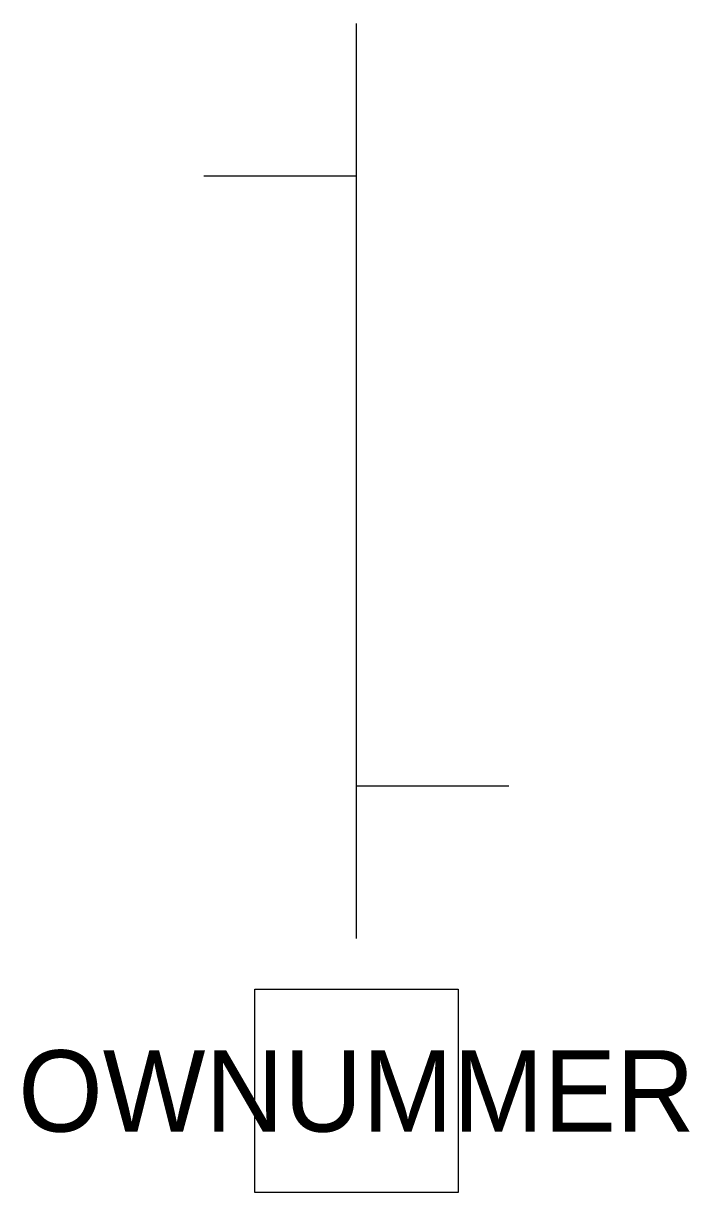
# Model space of a CAD drawing. Header units: metres. Extents: x -3.3 to 3.3, y -6 to 5.5.
import ezdxf
from ezdxf.enums import TextEntityAlignment as Align

# ---------------------------------------------------------------- set-up
doc = ezdxf.new("R2010")
doc.units = ezdxf.units.M
doc.styles.add('ISOPLUS', font='isoplus.shx')

msp = doc.modelspace()

# ---------------------------------------------------------------- linework, layer by layer
for p, q in [((0, -3.5), (0, 5.5)), ((-1.5, 4), (0, 4)), ((0, -2), (1.5, -2))]:
    msp.add_line(p, q)
msp.add_lwpolyline([(1, -4), (1, -6), (-1, -6), (-1, -4)], close=True)

# ---------------------------------------------------------------- texts
at = {"lineweight": -2, "style": 'ISOPLUS'}
msp.add_attdef('OWNUMMER', text='', height=0.8, dxfattribs=at).set_placement((0, -5), align=Align.MIDDLE_CENTER)

doc.saveas('drawing.dxf')
